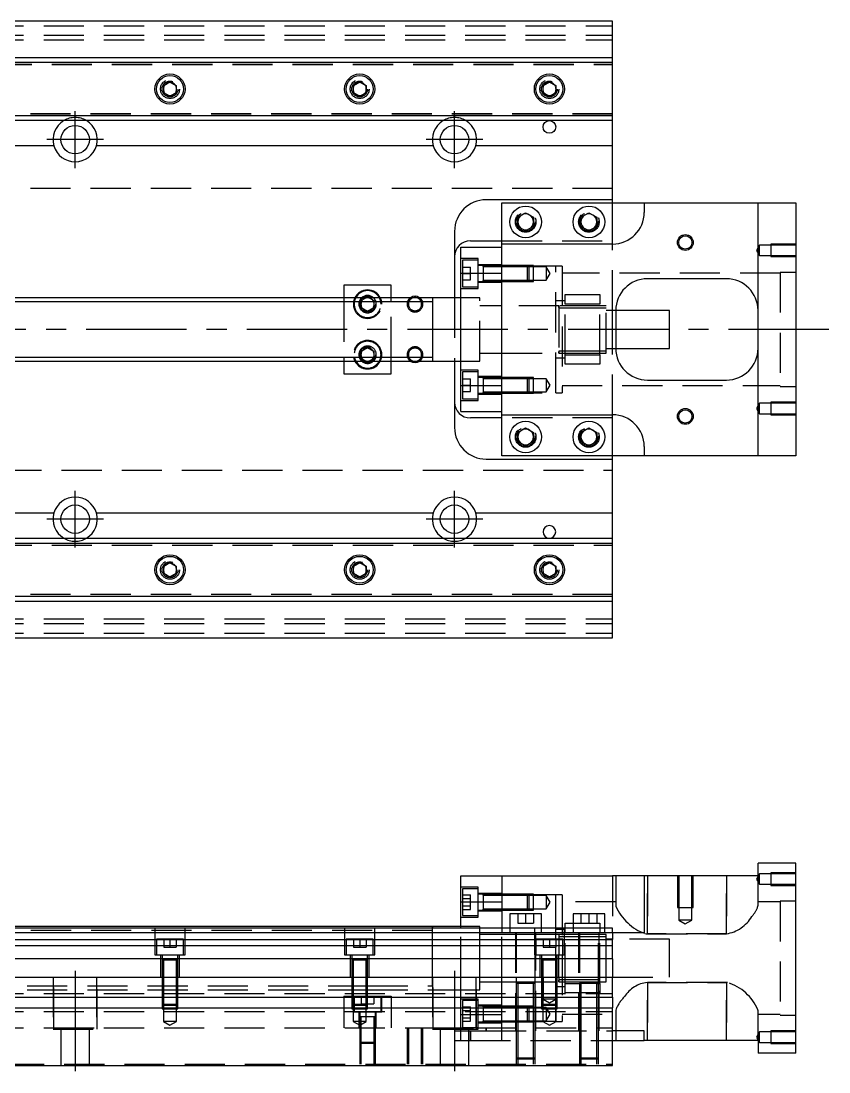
# Model space of a CAD drawing. Extents: x -20 to 801, y -275 to 102.
# Drawn here: x 392.9 to 648.4, y -234.8 to 97.5 of the extents above; entities that cross this region are included whole.
import ezdxf

# ---------------------------------------------------------------- set-up
doc = ezdxf.new("R2010")
doc.units = 0
doc.linetypes.add('CENTER', pattern=[50.8, 31.75, -6.35, 6.35, -6.35])
doc.linetypes.add('DASHED', pattern=[19.05, 12.7, -6.35])
doc.layers.get('0').update_dxf_attribs({"linetype": 'CONTINUOUS'})
doc.layers.add('CENTER', color=1, linetype='CENTER')

msp = doc.modelspace()

# ---------------------------------------------------------------- linework, layer by layer
at = {"color": 7, "linetype": 'CONTINUOUS'}
for p, q in [((580, 97.5), (365, 97.5)), ((580, 86), (580, 97.5)), ((365, 86), (580, 86)), ((365, 84.460392), (580, 84.460392)), ((580, 84.460392), (580, 86)), ((580, 67.539608), (580, 84.460392)), ((438, 77.1547), (440, 78.309402)), ((438, 74.8453), (438, 77.1547)), ((440, 78.309402), (442, 77.1547)), ((442, 77.1547), (442, 74.8453)), ((498, 77.1547), (500, 78.309402)), ((498, 74.8453), (498, 77.1547)), ((500, 78.309402), (502, 77.1547)), ((502, 77.1547), (502, 74.8453)), ((558, 77.1547), (560, 78.309402)), ((558, 74.8453), (558, 77.1547)), ((560, 78.309402), (562, 77.1547)), ((562, 77.1547), (562, 74.8453)), ((440, 73.690598), (438, 74.8453)), ((442, 74.8453), (440, 73.690598)), ((500, 73.690598), (498, 74.8453)), ((502, 74.8453), (500, 73.690598)), ((560, 73.690598), (558, 74.8453)), ((562, 74.8453), (560, 73.690598)), ((580, 67.539608), (365, 67.539608)), ((580, 66), (580, 67.539608)), ((580, 66), (365, 66)), ((580, 58), (580, 66)), ((403.291796, 58), (365, 58)), ((523.291796, 58), (416.708204, 58)), ((580, 58), (536.708204, 58)), ((580, 41), (580, 58)), ((580, 41), (540, 41)), ((545, 27), (545, 40)), ((545, 40), (590, 40)), ((580, 40), (580, 41)), ((590, 40), (590, 37)), ((590, 40), (626, 40)), ((626, -40), (626, 40)), ((626, 40), (638, 40)), ((638, 40), (638, -40)), ((550, 35.443376), (552.5, 36.886752)), ((552.5, 36.886752), (555, 35.443376)), ((570, 35.443376), (572.5, 36.886752)), ((572.5, 36.886752), (575, 35.443376)), ((550, 32.556624), (550, 35.443376)), ((555, 35.443376), (555, 32.556624)), ((570, 32.556624), (570, 35.443376)), ((575, 35.443376), (575, 32.556624)), ((530, 31), (530, 10)), ((552.5, 31.113248), (550, 32.556624)), ((555, 32.556624), (552.5, 31.113248)), ((572.5, 31.113248), (570, 32.556624)), ((575, 32.556624), (572.5, 31.113248)), ((535, 28), (545, 28)), ((580, 27), (545, 27)), ((545, 17.78342), (545, 27)), ((532, 26), (545, 26)), ((532, 17.78342), (532, 26)), ((532, 17.78342), (545, 17.78342)), ((532, -17.78342), (532, 17.78342)), ((545, -17.78342), (545, 17.78342)), ((545, -17.78342), (545, 17.78342)), ((510, 14), (495, 14)), ((495, 14), (495, 10)), ((510, 10), (510, 14)), ((616, 16), (591, 16)), ((523, 10), (365, 10)), ((501.964102, 10), (502.5, 10.309402)), ((502.5, 10.309402), (503.035898, 10)), ((523, 10), (522.995, 10)), ((523, 10.000006), (523, -10.000006)), ((532, 10), (523, 10)), ((523.005, 10), (523, 10)), ((581, 6), (581, -6)), ((598, 6), (581, 6)), ((598, -6), (598, 6)), ((581, -6), (598, -6)), ((365, -10), (523, -10)), ((495, -10), (495, -14)), ((502.5, -10.309402), (501.964102, -10)), ((503.035898, -10), (502.5, -10.309402)), ((510, -14), (510, -10)), ((522.995, -10), (523, -10)), ((523, -10), (532, -10)), ((523, -10), (523.005, -10)), ((530, -10), (530, -31)), ((495, -14), (510, -14)), ((591, -16), (616, -16)), ((532, -17.78342), (545, -17.78342)), ((532, -26), (532, -17.78342)), ((545, -27), (545, -17.78342)), ((532, -26), (545, -26)), ((545, -28), (535, -28)), ((545, -27), (580, -27)), ((545, -40), (545, -27)), ((550, -32.556624), (552.5, -31.113248)), ((550, -35.443376), (550, -32.556624)), ((552.5, -31.113248), (555, -32.556624)), ((555, -32.556624), (555, -35.443376)), ((570, -32.556624), (572.5, -31.113248)), ((570, -35.443376), (570, -32.556624)), ((572.5, -31.113248), (575, -32.556624)), ((575, -32.556624), (575, -35.443376)), ((552.5, -36.886752), (550, -35.443376)), ((555, -35.443376), (552.5, -36.886752)), ((572.5, -36.886752), (570, -35.443376)), ((575, -35.443376), (572.5, -36.886752)), ((590, -37), (590, -40)), ((540, -41), (580, -41)), ((590, -40), (545, -40)), ((580, -41), (580, -40)), ((580, -58), (580, -41)), ((626, -40), (590, -40)), ((638, -40), (626, -40)), ((365, -58), (403.291796, -58)), ((416.708204, -58), (523.291796, -58)), ((536.708204, -58), (580, -58)), ((580, -66), (580, -58)), ((365, -66), (580, -66)), ((580, -67.539608), (580, -66)), ((365, -67.539608), (580, -67.539608)), ((580, -84.460392), (580, -67.539608)), ((438, -74.8453), (440, -73.690598)), ((438, -77.1547), (438, -74.8453)), ((440, -73.690598), (442, -74.8453)), ((442, -74.8453), (442, -77.1547)), ((498, -74.8453), (500, -73.690598)), ((498, -77.1547), (498, -74.8453)), ((500, -73.690598), (502, -74.8453)), ((502, -74.8453), (502, -77.1547)), ((558, -74.8453), (560, -73.690598)), ((558, -77.1547), (558, -74.8453)), ((560, -73.690598), (562, -74.8453)), ((562, -74.8453), (562, -77.1547)), ((440, -78.309402), (438, -77.1547)), ((442, -77.1547), (440, -78.309402)), ((500, -78.309402), (498, -77.1547)), ((502, -77.1547), (500, -78.309402)), ((560, -78.309402), (558, -77.1547)), ((562, -77.1547), (560, -78.309402)), ((580, -84.460392), (365, -84.460392)), ((580, -86), (365, -86)), ((580, -86), (580, -84.460392)), ((580, -97.5), (580, -86)), ((365, -97.5), (580, -97.5)), ((626, -172.77), (626, -168.77)), ((638, -168.77), (626, -168.77)), ((638, -228.77), (638, -168.77)), ((532, -172.77), (545, -172.77)), ((532, -180.98658), (532, -172.77)), ((545, -172.77), (545, -189.27)), ((545, -172.77), (580, -172.77)), ((590, -172.77), (580, -172.77)), ((590, -172.77), (590, -190.77)), ((626, -172.77), (590, -172.77)), ((539.1, -178.592326), (539.1, -178.99233)), ((532, -180.98658), (545, -180.98658)), ((532, -189.27), (532, -180.98658)), ((539.1, -180.950286), (539.1, -181.234376)), ((557.5, -184.77), (547.5, -184.77)), ((547.5, -184.77), (547.5, -189.27)), ((557.5, -189.27), (557.5, -184.77)), ((577.5, -184.77), (567.5, -184.77)), ((567.5, -184.77), (567.5, -189.27)), ((577.5, -189.27), (577.5, -184.77)), ((523, -188.77), (364.5, -188.77)), ((580, -189.27), (364.5, -189.27)), ((523, -188.77), (522.995, -188.77)), ((523, -188.769994), (523, -189.27)), ((523, -188.770502), (523, -188.77)), ((532, -188.77), (523, -188.77)), ((523.005, -188.77), (523, -188.77)), ((523, -189.267168), (523, -188.770502)), ((580, -190.809608), (580, -189.27)), ((580, -190.809608), (364.5, -190.809608)), ((563, -191.269994), (563, -192.02)), ((590, -190.77), (580, -190.77)), ((580, -190.809608), (580, -192.930392)), ((364.5, -192.930392), (580, -192.930392)), ((580, -194.840532), (364.5, -194.840532)), ((580, -194.840532), (580, -192.930392)), ((580, -198.951934), (580, -194.840532)), ((580, -198.951934), (364.5, -198.951934)), ((580, -198.951934), (580, -204.77)), ((0, -204.77), (580, -204.77)), ((580, -211.07), (580, -204.77)), ((0, -211.07), (580, -211.07)), ((580, -211.07), (580, -214.47)), ((0, -214.47), (580, -214.47)), ((539.1, -213.947664), (539.1, -213.948522)), ((539.1, -213.948522), (539.1, -214.47)), ((550, -214.34767), (549.5, -214.34767)), ((580, -232.77), (580, -214.47)), ((539.1, -216.297638), (539.1, -216.57851)), ((539.1, -218.214666), (539.1, -218.947674)), ((549.5, -218.54767), (550, -218.54767)), ((590, -221.77), (580, -221.77)), ((590, -224.77), (590, -221.77)), ((580, -224.77), (590, -224.77)), ((626, -224.77), (590, -224.77)), ((626, -224.77), (626, -228.77)), ((638, -228.77), (626, -228.77)), ((0, -232.77), (580, -232.77))]:
    msp.add_line(p, q, dxfattribs=at)
at = {"color": 3, "linetype": 'DASHED'}
for p, q in [((0, 96), (580, 96)), ((0, 93), (580, 93)), ((0, 91.5), (580, 91.5)), ((364.5, 84.403994), (580, 84.403994)), ((364.5, 83.8), (580, 83.8)), ((437.5, 76), (437.534018, 76.411016)), ((497.5, 76), (497.534018, 76.411016)), ((557.5, 76), (557.534018, 76.411016)), ((580, 68.2), (364.5, 68.2)), ((580, 67.596006), (364.5, 67.596006)), ((580, 44.5), (5.640312, 44.5)), ((580, 28), (580, 40)), ((549.5, 34), (549.520026, 34.346056)), ((575.477798, 34.364306), (575.5, 34)), ((545, 28), (580, 28)), ((580, 27), (580, 28)), ((580, 6), (580, 27)), ((626.5, 26.65), (625.547372, 25)), ((626.5, 23.35), (626.5, 26.65)), ((630, 26.65), (626.5, 26.65)), ((630, 26.999994), (630, 23.000006)), ((638, 26.999994), (630, 26.999994)), ((638, 26.65), (630, 26.65)), ((545, 17.78342), (545, 26)), ((625.547372, 25), (626.5, 23.35)), ((626.5, 23.35), (630, 23.35)), ((630, 23.35), (638, 23.35)), ((537.5, 22.42767), (532, 22.42767)), ((532.5, 21.92767), (532.5, 13.42767)), ((537.5, 21.92767), (532.5, 21.92767)), ((537.5, 12.92767), (537.5, 22.42767)), ((545, 20.42767), (537.5, 20.42767)), ((539.1, 20.17767), (537.5, 20.17767)), ((539.1, 20.17767), (539.095, 20.17767)), ((539.1, 20.17767), (539.1, 19.92022)), ((539.1, 19.920202), (539.1, 20.17767)), ((539.105, 20.17767), (539.1, 20.17767)), ((544.99998, 20.17767), (539.1, 20.17767)), ((553.1, 20.17767), (545, 20.17767)), ((553.1, 20.177664), (545, 20.177664)), ((562, 20), (545, 20)), ((553.1, 15.17767), (553.1, 20.17767)), ((553.5, 19.77767), (553.1, 20.17767)), ((555, 20.177664), (553.10002, 20.177664)), ((555, 15.177674), (555, 20.177664)), ((562, -20), (562, 20)), ((564, 20), (562, 20)), ((564, 20), (564, -20)), ((630, 23.000006), (638, 23.000006)), ((532.5, 19.67767), (535, 19.67767)), ((532.5, 17.67767), (535, 17.67767)), ((535, 17.67767), (535, 19.67767)), ((535, 15.67767), (535, 17.67767)), ((539.1, 19.92022), (539.1, 15.435068)), ((544.99998, 19.77767), (539.1, 19.77767)), ((553.5, 19.77767), (545, 19.77767)), ((553.5, 19.77767), (553.5, 15.57767)), ((555, 19.77767), (553.50002, 19.77767)), ((559, 19.77767), (555, 19.77767)), ((559, 19.77767), (559, 15.57767)), ((560.212436, 17.67767), (559, 19.77767)), ((559, 15.57767), (560.212436, 17.67767)), ((633, 17.75), (564, 17.75)), ((633, 18), (633, -18)), ((638, 18), (633, 18)), ((532.5, 15.67767), (535, 15.67767)), ((532.5, 13.42767), (537.5, 13.42767)), ((537.5, 15.17767), (539.1, 15.17767)), ((537.5, 14.92767), (545, 14.92767)), ((539.095, 15.17767), (539.1, 15.17767)), ((539.1, 15.57767), (544.99998, 15.57767)), ((539.1, 15.17767), (539.1, 15.435118)), ((539.1, 15.435068), (539.1, 15.17767)), ((539.1, 15.17767), (539.105, 15.17767)), ((539.1, 15.17767), (544.99998, 15.17767)), ((545, 15.57767), (553.5, 15.57767)), ((545, 15.177674), (553.1, 15.177674)), ((545, 15.17767), (553.1, 15.17767)), ((553.1, 15.17767), (553.5, 15.57767)), ((553.10002, 15.177674), (555, 15.177674)), ((553.50002, 15.57767), (555, 15.57767)), ((555, 15.57767), (559, 15.57767)), ((495, 10), (495, 8.75)), ((500.5, 9.1547), (501.964102, 10)), ((503.035898, 10), (504.5, 9.1547)), ((510, 8.75), (510, 10)), ((530, 10), (530, -10)), ((532, 12.92767), (537.5, 12.92767)), ((538, 10), (532, 10)), ((538, -10), (538, 10)), ((565, 11), (576, 11)), ((565, 8), (565, 11)), ((576, 11), (576, 8)), ((495, 8.75), (495, -8.75)), ((500, 8), (500.018502, 8.303588)), ((500.5, 8.75), (500.5, 9.1547)), ((500.5, 6.8453), (500.5, 8.75)), ((502.5, 5.690598), (500.5, 6.8453)), ((504.5, 6.8453), (502.5, 5.690598)), ((504.5, 9.1547), (504.5, 8.75)), ((504.5, 8.75), (504.5, 6.8453)), ((510, -8.75), (510, 8.75)), ((545, 7.5), (538, 7.5)), ((563.005, 7.5), (545, 7.5)), ((565, 9), (562, 9)), ((576, 7.5), (562.995, 7.5)), ((563, 6.950984), (563, 7.5)), ((563, 7.5), (563, 6.951128)), ((563, 6.951128), (563, -6.950984)), ((576, 6.75), (563, 6.75)), ((576, 8), (565, 8)), ((565, -8), (565, 8)), ((576, -8), (576, 8)), ((578, 7.5), (576, 7.5)), ((578, 6.75), (576, 6.75)), ((578, -7.5), (578, 7.5)), ((581, 6), (578, 6)), ((580, -6), (580, 6)), ((500.5, -6.8453), (502.5, -5.690598)), ((502.5, -5.690598), (504.5, -6.8453)), ((578, -6), (581, -6)), ((580, -27), (580, -6)), ((495, -8.75), (495, -10)), ((500, -8), (500.018502, -7.696412)), ((500.5, -8.75), (500.5, -6.8453)), ((500.5, -9.1547), (500.5, -8.75)), ((501.964102, -10), (500.5, -9.1547)), ((504.5, -9.1547), (503.035898, -10)), ((504.5, -6.8453), (504.5, -8.75)), ((504.5, -8.75), (504.5, -9.1547)), ((510, -10), (510, -8.75)), ((538, -7.5), (545, -7.5)), ((545, -7.5), (563.005, -7.5)), ((562, -9), (565, -9)), ((562.995, -7.5), (576, -7.5)), ((563, -6.75), (576, -6.75)), ((563, -7.499332), (563, -6.950962)), ((563, -6.950984), (563, -7.5)), ((563, -7.5), (563, -7.499332)), ((565, -8), (576, -8)), ((565, -11), (565, -8)), ((576, -6.75), (578, -6.75)), ((576, -7.5), (578, -7.5)), ((576, -8), (576, -11)), ((532, -10), (538, -10)), ((537.5, -12.92767), (532, -12.92767)), ((537.5, -22.42767), (537.5, -12.92767)), ((576, -11), (565, -11)), ((532.5, -13.42767), (532.5, -21.92767)), ((537.5, -13.42767), (532.5, -13.42767)), ((532.5, -15.67767), (535, -15.67767)), ((535, -17.67767), (535, -15.67767)), ((545, -14.92767), (537.5, -14.92767)), ((539.1, -15.17767), (537.5, -15.17767)), ((539.1, -15.17767), (539.095, -15.17767)), ((539.1, -15.17767), (539.1, -15.435118)), ((539.1, -15.435136), (539.1, -15.17767)), ((544.99998, -15.17767), (539.1, -15.17767)), ((539.105, -15.17767), (539.1, -15.17767)), ((539.1, -15.435118), (539.1, -19.920272)), ((544.99998, -15.57767), (539.1, -15.57767)), ((553.1, -15.17767), (545, -15.17767)), ((553.1, -15.177674), (545, -15.177674)), ((553.5, -15.57767), (545, -15.57767)), ((553.1, -20.17767), (553.1, -15.17767)), ((553.5, -15.57767), (553.1, -15.17767)), ((555, -15.177674), (553.10002, -15.177674)), ((553.5, -15.57767), (553.5, -19.77767)), ((555, -15.57767), (553.50002, -15.57767)), ((555, -20.177664), (555, -15.177674)), ((559, -15.57767), (555, -15.57767)), ((559, -15.57767), (559, -19.77767)), ((560.212436, -17.67767), (559, -15.57767)), ((532.5, -17.67767), (535, -17.67767)), ((532.5, -19.67767), (535, -19.67767)), ((535, -19.67767), (535, -17.67767)), ((539.1, -19.77767), (544.99998, -19.77767)), ((539.1, -20.17767), (539.1, -19.92022)), ((539.1, -19.920272), (539.1, -20.17767)), ((545, -26), (545, -17.78342)), ((545, -19.77767), (553.5, -19.77767)), ((553.1, -20.17767), (553.5, -19.77767)), ((553.50002, -19.77767), (555, -19.77767)), ((555, -19.77767), (559, -19.77767)), ((559, -19.77767), (560.212436, -17.67767)), ((564, -17.75), (633, -17.75)), ((633, -18), (638, -18)), ((532, -22.42767), (537.5, -22.42767)), ((532.5, -21.92767), (537.5, -21.92767)), ((537.5, -20.17767), (539.1, -20.17767)), ((537.5, -20.42767), (545, -20.42767)), ((539.095, -20.17767), (539.1, -20.17767)), ((539.1, -20.17767), (544.99998, -20.17767)), ((539.1, -20.17767), (539.105, -20.17767)), ((545, -20), (562, -20)), ((545, -20.177664), (553.1, -20.177664)), ((545, -20.17767), (553.1, -20.17767)), ((553.10002, -20.177664), (555, -20.177664)), ((562, -20), (564, -20)), ((630, -23.000006), (630, -26.999994)), ((638, -23.000006), (630, -23.000006)), ((626.5, -23.35), (625.547372, -25)), ((625.547372, -25), (626.5, -26.65)), ((626.5, -26.65), (626.5, -23.35)), ((630, -23.35), (626.5, -23.35)), ((638, -23.35), (630, -23.35)), ((580, -28), (545, -28)), ((580, -28), (580, -27)), ((580, -40), (580, -28)), ((626.5, -26.65), (630, -26.65)), ((630, -26.65), (638, -26.65)), ((630, -26.999994), (638, -26.999994)), ((555.477798, -33.635694), (555.5, -34)), ((575.477798, -33.635694), (575.5, -34)), ((5.640312, -44.5), (580, -44.5)), ((364.5, -67.596006), (580, -67.596006)), ((364.5, -68.2), (580, -68.2)), ((437.5, -76), (437.534018, -75.588984)), ((497.5, -76), (497.534018, -75.588984)), ((557.5, -76), (557.534018, -75.588984)), ((580, -83.8), (364.5, -83.8)), ((580, -84.403994), (364.5, -84.403994)), ((0, -91.5), (580, -91.5)), ((0, -93), (580, -93)), ((0, -96), (580, -96)), ((580, -172.77), (580, -189.27)), ((581, -172.77), (581, -182.064836)), ((591, -191.084786), (591, -172.77)), ((591, -172.77), (591, -191.084786)), ((600.500006, -172.77), (600.500006, -182.77)), ((600.9, -172.77), (600.9, -182.77)), ((605.1, -182.77), (605.1, -172.77)), ((605.499994, -182.77), (605.499994, -172.77)), ((616, -172.77), (616, -191.084786)), ((616, -191.084786), (616, -172.77)), ((626.5, -172.12), (625.547372, -173.77)), ((626, -182.064836), (626, -172.77)), ((626.5, -175.42), (626.5, -172.12)), ((630, -172.12), (626.5, -172.12)), ((630, -171.770006), (630, -175.769994)), ((638, -171.770006), (630, -171.770006)), ((638, -172.12), (630, -172.12)), ((625.547372, -173.77), (626.5, -175.42)), ((626.5, -175.42), (630, -175.42)), ((630, -175.42), (638, -175.42)), ((630, -175.769994), (638, -175.769994)), ((537.5, -176.34233), (532, -176.34233)), ((532.5, -176.84233), (532.5, -181.09233)), ((537.5, -176.84233), (532.5, -176.84233)), ((532.5, -178.78293), (535, -178.78293)), ((535, -179.93763), (535, -178.78293)), ((537.5, -181.09233), (537.5, -176.34233)), ((545, -178.34233), (537.5, -178.34233)), ((539.105, -178.59233), (537.5, -178.59233)), ((544.99998, -178.59233), (539.095, -178.59233)), ((539.1, -178.59233), (539.1, -178.84978)), ((539.1, -178.849798), (539.1, -178.59233)), ((539.1, -178.84978), (539.1, -181.09233)), ((544.99998, -178.99233), (539.1, -178.99233)), ((553.1, -178.59233), (545, -178.59233)), ((553.100006, -178.592336), (545, -178.592336)), ((553.27767, -178.77), (545, -178.77)), ((553.5, -178.99233), (545, -178.99233)), ((553.1, -181.09233), (553.1, -178.59233)), ((553.5, -178.99233), (553.1, -178.59233)), ((555, -178.592336), (553.10002, -178.592336)), ((562, -178.77), (553.27767, -178.77)), ((553.5, -178.99233), (553.5, -181.09233)), ((555, -178.99233), (553.50002, -178.99233)), ((555, -183.592326), (555, -178.592336)), ((559, -178.99233), (555, -178.99233)), ((559, -178.99233), (559, -181.09233)), ((560.212436, -181.09233), (559, -178.99233)), ((562, -189.27), (562, -178.77)), ((564, -178.77), (562, -178.77)), ((564, -178.77), (564, -218.77)), ((532.5, -179.93763), (535, -179.93763)), ((532.5, -181.09233), (532.5, -185.34233)), ((532.5, -182.247032), (535, -182.247032)), ((535, -182.247032), (535, -179.93763)), ((535, -183.401732), (535, -182.247032)), ((537.5, -185.84233), (537.5, -181.09233)), ((539.1, -181.09233), (539.1, -183.334932)), ((553.1, -183.59233), (553.1, -181.09233)), ((553.5, -181.09233), (553.5, -183.19233)), ((559, -181.09233), (559, -183.19233)), ((559, -183.19233), (560.212436, -181.09233)), ((581, -181.02), (564, -181.02)), ((581, -182.064836), (581.035982, -182.393974)), ((625.88061, -182.701352), (625.97186, -182.353354)), ((625.97186, -182.353354), (626, -182.064836)), ((633, -181.02), (626, -181.02)), ((633, -180.77), (633, -216.77)), ((638, -180.77), (633, -180.77)), ((532, -185.84233), (537.5, -185.84233)), ((532.5, -183.401732), (535, -183.401732)), ((532.5, -185.34233), (537.5, -185.34233)), ((537.5, -183.59233), (539.105, -183.59233)), ((537.5, -183.84233), (545, -183.84233)), ((539.095, -183.59233), (544.99998, -183.59233)), ((539.1, -183.19233), (544.99998, -183.19233)), ((539.1, -183.59233), (539.1, -183.334882)), ((539.1, -183.59233), (539.1, -183.334882)), ((539.1, -183.334932), (539.1, -183.59233)), ((539.1, -183.334932), (539.1, -183.59233)), ((545, -183.19233), (553.5, -183.19233)), ((545, -183.592326), (553.100006, -183.592326)), ((545, -183.59233), (553.1, -183.59233)), ((550, -184.77), (550, -187.77)), ((552.5, -184.77), (552.5, -187.77)), ((553.1, -183.59233), (553.5, -183.19233)), ((553.10002, -183.592326), (555, -183.592326)), ((553.50002, -183.19233), (555, -183.19233)), ((555, -183.19233), (559, -183.19233)), ((555, -184.77), (555, -187.77)), ((570, -184.77), (570, -187.77)), ((572.5, -184.77), (572.5, -187.77)), ((575, -184.77), (575, -187.77)), ((600.500006, -182.77), (605.499994, -182.77)), ((600.9, -182.77), (600.9, -186.77)), ((605.1, -186.77), (605.1, -182.77)), ((435.25, -189.27), (435.25, -197.77)), ((444.75, -197.77), (444.75, -189.27)), ((495.25, -189.27), (495.25, -197.77)), ((504.75, -197.77), (504.75, -189.27)), ((523, -198.970066), (523, -189.267168)), ((538, -188.77), (532, -188.77)), ((532, -204.77), (532, -189.27)), ((538, -198.77), (538, -188.77)), ((538, -198.77), (538, -188.77)), ((545, -189.27), (545, -190.77)), ((547.5, -189.27), (547.5, -190.77)), ((550, -187.77), (552.5, -187.77)), ((552.5, -187.77), (555, -187.77)), ((555.25, -189.27), (555.25, -197.77)), ((557.5, -190.77), (557.5, -189.27)), ((562, -190.77), (562, -189.27)), ((564.75, -197.77), (564.75, -189.27)), ((565, -187.77), (567.5, -187.77)), ((565, -189.27), (565, -187.77)), ((565, -190.77), (565, -189.27)), ((567.5, -187.77), (570, -187.77)), ((567.5, -189.27), (567.5, -190.77)), ((570, -187.77), (572.5, -187.77)), ((572.5, -187.77), (575, -187.77)), ((575, -187.77), (576, -187.77)), ((576, -187.77), (576, -189.27)), ((576, -189.27), (576, -190.77)), ((577.5, -190.77), (577.5, -189.27)), ((605.1, -186.77), (600.9, -186.77)), ((600.9, -186.77), (603, -187.982436)), ((603, -187.982436), (605.1, -186.77)), ((523, -190.02), (364.5, -190.02)), ((545, -191.27), (538, -191.27)), ((545, -204.77), (545, -190.77)), ((580, -190.77), (545, -190.77)), ((549.5, -191.27), (545, -191.27)), ((549.25, -190.77), (549.25, -221.77)), ((549.5, -190.77), (549.5, -204.77)), ((555.5, -191.27), (549.5, -191.27)), ((555.5, -206.775), (555.5, -190.77)), ((562, -191.27), (555.5, -191.27)), ((555.75, -192.77), (555.75, -190.77)), ((565, -189.77), (562, -189.77)), ((562, -192.77), (562, -190.77)), ((563, -191.27), (562, -191.27)), ((563, -191.27), (562.995, -191.27)), ((563, -191.27), (563, -191.819038)), ((563.005, -191.27), (563, -191.27)), ((565, -191.27), (563, -191.27)), ((563, -191.819038), (563, -192.76884)), ((565, -192.02), (563, -192.02)), ((565, -206.77), (565, -190.77)), ((569.5, -191.27), (565, -191.27)), ((569.5, -192.02), (565, -192.02)), ((569.25, -190.77), (569.25, -221.77)), ((569.5, -190.77), (569.5, -206.775)), ((575.5, -191.27), (569.5, -191.27)), ((575.5, -192.02), (569.5, -192.02)), ((575.5, -206.775), (575.5, -190.77)), ((576, -191.27), (575.5, -191.27)), ((576, -192.02), (575.5, -192.02)), ((575.75, -221.77), (575.75, -190.77)), ((576, -206.77), (576, -190.77)), ((578, -191.27), (576, -191.27)), ((578, -192.02), (576, -192.02)), ((578, -198.77), (578, -191.27)), ((590.23753, -191.02447), (590.615848, -191.06942)), ((590.615848, -191.06942), (591, -191.084786)), ((616, -191.084786), (591, -191.084786)), ((591, -191.084786), (616, -191.084786)), ((444.25, -192.77), (435.75, -192.77)), ((435.75, -192.77), (435.75, -197.77)), ((438, -192.77), (438, -195.27)), ((438, -195.27), (440, -195.27)), ((440, -192.77), (440, -195.27)), ((440, -195.27), (442, -195.27)), ((442, -192.77), (442, -195.27)), ((444.25, -197.77), (444.25, -192.77)), ((504.25, -192.77), (495.75, -192.77)), ((495.75, -192.77), (495.75, -197.77)), ((498, -192.77), (498, -195.27)), ((498, -195.27), (500, -195.27)), ((500, -192.77), (500, -195.27)), ((500, -195.27), (502, -195.27)), ((502, -192.77), (502, -195.27)), ((504.25, -197.77), (504.25, -192.77)), ((564.25, -192.77), (555.75, -192.77)), ((555.75, -192.77), (555.75, -197.77)), ((558, -192.77), (558, -195.27)), ((558, -195.27), (560, -195.27)), ((560, -192.77), (560, -195.27)), ((560, -195.27), (562, -195.27)), ((562, -192.77), (562, -195.27)), ((562, -198.77), (562, -195.27)), ((563, -192.76884), (563, -197.669728)), ((564.25, -197.77), (564.25, -192.77)), ((580, -192.77), (578, -192.77)), ((598, -192.77), (580, -192.77)), ((598, -198.77), (598, -192.77)), ((435.25, -197.77), (444.75, -197.77)), ((437, -197.77), (437, -204.77)), ((437.5, -197.77), (437.5, -199.37)), ((442.5, -199.37), (442.5, -197.77)), ((443, -204.77), (443, -197.77)), ((495.25, -197.77), (504.75, -197.77)), ((497, -197.77), (497, -204.77)), ((497.5, -197.77), (497.5, -199.37)), ((502.5, -199.37), (502.5, -197.77)), ((503, -204.77), (503, -197.77)), ((523, -207.52), (523, -198.970066)), ((538, -208.77), (538, -198.77)), ((538, -208.77), (538, -198.77)), ((555.25, -197.77), (564.75, -197.77)), ((555.75, -221.77), (555.75, -197.77)), ((557, -197.77), (557, -204.77)), ((557.5, -197.77), (557.5, -199.37)), ((562, -204.77), (562, -198.77)), ((562.5, -199.37), (562.5, -197.77)), ((563, -204.77), (563, -197.77)), ((578, -206.27), (578, -198.77)), ((598, -204.77), (598, -198.77)), ((437.5, -199.365), (437.5, -199.37)), ((437.5, -199.37), (437.757448, -199.37)), ((437.757468, -199.37), (437.5, -199.37)), ((437.5, -199.37), (437.5, -199.375)), ((437.5, -199.37), (437.5, -204.76998)), ((442.242552, -199.37), (437.757468, -199.37)), ((437.9, -199.37), (437.9, -204.76998)), ((442.1, -204.76998), (442.1, -199.37)), ((442.5, -199.37), (442.242552, -199.37)), ((442.242602, -199.37), (442.5, -199.37)), ((442.5, -199.37), (442.5, -199.365)), ((442.5, -199.375), (442.5, -199.37)), ((442.5, -204.76998), (442.5, -199.37)), ((497.5, -199.365), (497.5, -199.37)), ((497.757468, -199.37), (497.5, -199.37)), ((497.5, -199.37), (497.5, -204.76998)), ((497.5, -199.37), (497.5, -199.375)), ((502.242552, -199.37), (497.757468, -199.37)), ((497.9, -199.37), (497.9, -204.76998)), ((502.1, -204.76998), (502.1, -199.37)), ((502.5, -199.37), (502.242552, -199.37)), ((502.5, -199.37), (502.5, -199.365)), ((502.5, -204.76998), (502.5, -199.37)), ((502.5, -199.375), (502.5, -199.37)), ((557.5, -199.365), (557.5, -199.37)), ((557.5, -199.37), (557.757448, -199.37)), ((557.757468, -199.37), (557.5, -199.37)), ((557.5, -199.37), (557.5, -199.375)), ((557.5, -199.37), (557.5, -204.76998)), ((562.242552, -199.37), (557.757468, -199.37)), ((557.9, -199.37), (557.9, -204.76998)), ((562.1, -204.76998), (562.1, -199.37)), ((562.5, -199.37), (562.242552, -199.37)), ((562.242602, -199.37), (562.5, -199.37)), ((562.5, -199.37), (562.5, -199.365)), ((562.5, -199.375), (562.5, -199.37)), ((562.5, -204.76998), (562.5, -199.37)), ((403, -204.77), (403, -221.27)), ((403.291796, -220.77), (403.291796, -204.77)), ((416.708204, -204.77), (416.708204, -220.77)), ((417, -221.27), (417, -204.77)), ((437.5, -204.77), (437.5, -211.07)), ((437.500006, -204.77), (437.500006, -211.07)), ((437.9, -204.77), (437.9, -211.07)), ((442.1, -211.07), (442.1, -204.77)), ((442.499994, -211.07), (442.499994, -204.77)), ((442.5, -211.07), (442.5, -204.77)), ((497.5, -204.77), (497.5, -211.07)), ((497.500006, -204.77), (497.500006, -211.07)), ((497.9, -204.77), (497.9, -211.07)), ((502.1, -211.07), (502.1, -204.77)), ((502.499994, -211.07), (502.499994, -204.77)), ((502.5, -211.07), (502.5, -204.77)), ((523, -204.77), (523, -221.27)), ((523.291796, -220.77), (523.291796, -204.77)), ((532, -211.07), (532, -204.77)), ((536.708204, -204.77), (536.708204, -220.77)), ((537, -221.27), (537, -204.77)), ((545, -211.07), (545, -204.77)), ((549.5, -204.77), (549.5, -206.77)), ((557.5, -204.77), (557.5, -211.07)), ((557.500006, -204.77), (557.500006, -211.07)), ((557.9, -204.77), (557.9, -211.07)), ((558, -204.77), (558, -211.77)), ((562, -211.77), (562, -204.77)), ((562.1, -211.07), (562.1, -204.77)), ((562.499994, -211.07), (562.499994, -204.77)), ((562.5, -211.07), (562.5, -204.77)), ((563, -204.871716), (563, -205.721128)), ((563, -205.52), (578, -205.52)), ((563, -206.27), (563, -205.720962)), ((563, -205.721128), (563, -206.27)), ((580, -204.77), (598, -204.77)), ((356.708204, -207.52), (497.5, -207.52)), ((356.708204, -208.77), (497.5, -208.77)), ((437.5, -207.52), (437.9, -207.52)), ((437.5, -208.77), (437.9, -208.77)), ((437.9, -207.52), (442.1, -207.52)), ((437.9, -208.77), (442.1, -208.77)), ((442.1, -207.52), (442.5, -207.52)), ((442.1, -208.77), (442.5, -208.77)), ((497.5, -207.52), (497.9, -207.52)), ((497.5, -208.77), (497.9, -208.77)), ((497.9, -207.52), (502.1, -207.52)), ((497.9, -208.77), (502.1, -208.77)), ((502.1, -207.52), (502.5, -207.52)), ((502.1, -208.77), (502.5, -208.77)), ((502.5, -207.52), (523, -207.52)), ((502.5, -208.77), (523.005, -208.77)), ((522.995, -208.77), (523.291796, -208.77)), ((523.291796, -208.77), (532, -208.77)), ((532, -208.77), (538, -208.77)), ((538, -206.27), (545, -206.27)), ((545, -206.27), (549.5, -206.27)), ((549.5, -206.27), (563.005, -206.27)), ((549.5, -206.765), (549.5, -206.77)), ((549.849602, -206.77), (549.5, -206.77)), ((549.5, -206.77), (549.5, -211.07)), ((549.5, -206.77), (549.5, -206.775)), ((555.15035, -206.77), (549.849602, -206.77)), ((550, -206.77), (550, -211.07)), ((555, -214.47), (555, -206.77)), ((555.5, -206.77), (555.15035, -206.77)), ((555.5, -214.47), (555.5, -206.765)), ((562, -207.77), (565, -207.77)), ((562.995, -206.27), (576, -206.27)), ((563.005, -206.27), (576, -206.27)), ((565, -206.77), (569.39999, -206.77)), ((565, -209.77), (565, -206.77)), ((569.39999, -206.77), (569.499994, -206.77)), ((569.5, -206.765), (569.5, -214.47)), ((569.5, -206.77), (569.84965, -206.77)), ((569.849602, -206.77), (569.5, -206.77)), ((575.15035, -206.77), (569.849602, -206.77)), ((570, -206.77), (570, -214.47)), ((575, -214.47), (575, -206.77)), ((575.150204, -206.77), (575.5, -206.77)), ((575.5, -206.77), (575.15035, -206.77)), ((575.5, -214.47), (575.5, -206.765)), ((575.500006, -206.77), (575.60001, -206.77)), ((575.60001, -206.77), (576, -206.77)), ((576, -206.27), (578, -206.27)), ((576, -206.77), (576, -209.77)), ((591, -206.455214), (616, -206.455214)), ((616, -206.455214), (591, -206.455214)), ((591, -224.77), (591, -206.455214)), ((591, -206.455214), (591, -224.77)), ((616, -206.455214), (616, -224.77)), ((616, -224.77), (616, -206.455214)), ((616.383512, -206.470578), (616, -206.455214)), ((0, -209.92), (580, -209.92)), ((437.5, -211.07), (437.5, -213.37)), ((437.500006, -211.07), (437.500006, -213.370006)), ((437.9, -211.07), (437.9, -213.77)), ((442.1, -213.77), (442.1, -211.07)), ((442.499994, -213.370006), (442.499994, -211.07)), ((442.5, -213.37), (442.5, -211.07)), ((495, -210.77), (497.5, -210.77)), ((495, -210.77), (495, -211.07)), ((495, -211.07), (495, -214.47)), ((497.5, -210.77), (497.9, -210.77)), ((497.5, -211.07), (497.5, -213.37)), ((497.500006, -211.07), (497.500006, -213.370006)), ((497.9, -210.77), (502.1, -210.77)), ((497.9, -211.07), (497.9, -213.77)), ((498, -210.77), (498, -215.77)), ((498.25, -210.77), (498.25, -211.07)), ((498.25, -211.07), (498.25, -213.77)), ((500.5, -210.77), (500.5, -213.27)), ((502.1, -210.77), (502.5, -210.77)), ((502.1, -213.77), (502.1, -211.07)), ((502.499994, -213.370006), (502.499994, -211.07)), ((502.5, -210.77), (510, -210.77)), ((502.5, -213.37), (502.5, -211.07)), ((504.5, -210.77), (504.5, -213.27)), ((506.75, -211.07), (506.75, -210.77)), ((506.75, -214.47), (506.75, -211.07)), ((507, -215.77), (507, -210.77)), ((510, -210.77), (510, -211.07)), ((510, -211.07), (510, -214.47)), ((532, -214.47), (532, -211.07)), ((537.5, -211.69767), (532, -211.69767)), ((532.5, -212.19767), (532.5, -214.47)), ((537.5, -212.19767), (532.5, -212.19767)), ((536.708204, -211.07), (536.708204, -214.47)), ((537.5, -216.44767), (537.5, -211.69767)), ((545, -214.47), (545, -211.07)), ((549.5, -211.07), (549.5, -214.47)), ((550, -211.07), (550, -214.47)), ((557.5, -211.07), (557.5, -213.37)), ((557.500006, -211.07), (557.500006, -213.370006)), ((557.9, -211.07), (557.9, -213.77)), ((562, -211.77), (558, -211.77)), ((558, -211.77), (560, -212.9247)), ((560, -212.9247), (562, -211.77)), ((562, -213.77), (562, -211.77)), ((562.1, -213.77), (562.1, -211.07)), ((562.499994, -213.370006), (562.499994, -211.07)), ((562.5, -213.37), (562.5, -211.07)), ((576, -209.77), (565, -209.77)), ((0, -215.62), (580, -215.62)), ((437.5, -213.37), (442.5, -213.37)), ((437.5, -213.37), (437.9, -213.77)), ((437.500006, -213.37002), (437.500006, -214.47)), ((437.500006, -214.47), (437.500006, -214.77)), ((437.500006, -214.77), (442.499994, -214.77)), ((442.1, -213.77), (437.9, -213.77)), ((437.9, -213.77002), (437.9, -214.77)), ((437.9, -214.77), (437.9, -218.77)), ((442.1, -213.77), (442.5, -213.37)), ((442.1, -214.77), (442.1, -213.77002)), ((442.1, -218.77), (442.1, -214.77)), ((442.499994, -214.47), (442.499994, -213.37002)), ((442.499994, -214.77), (442.499994, -214.47)), ((495, -214.47), (495, -220.77)), ((497.5, -213.37), (502.5, -213.37)), ((497.5, -213.37), (497.9, -213.77)), ((497.500006, -213.37002), (497.500006, -214.47)), ((497.500006, -214.47), (497.500006, -214.77)), ((497.500006, -214.77), (502.499994, -214.77)), ((502.1, -213.77), (497.9, -213.77)), ((497.9, -213.77002), (497.9, -214.77)), ((497.9, -214.77), (497.9, -218.77)), ((498, -215.77), (507, -215.77)), ((498.25, -213.77), (498.25, -214.47)), ((498.25, -214.47), (498.25, -214.77)), ((498.25, -214.77), (498.25, -215.77)), ((499.75, -215.77), (499.75, -220.77)), ((500, -215.77), (500, -217.37)), ((500.5, -213.27), (502.5, -213.27)), ((502.1, -213.77), (502.5, -213.37)), ((502.1, -214.77), (502.1, -213.77002)), ((502.1, -218.77), (502.1, -214.77)), ((502.499994, -214.47), (502.499994, -213.37002)), ((502.499994, -214.77), (502.499994, -214.47)), ((502.5, -213.27), (504.5, -213.27)), ((505, -217.37), (505, -215.77)), ((505.25, -220.77), (505.25, -215.77)), ((506.75, -215.77), (506.75, -214.47)), ((510, -214.47), (510, -220.77)), ((532, -216.55342), (532, -214.47)), ((532.5, -214.138268), (535, -214.138268)), ((532.5, -214.47), (532.5, -216.44767)), ((532.5, -215.292968), (535, -215.292968)), ((535, -215.292968), (535, -214.138268)), ((535, -217.60237), (535, -215.292968)), ((536.708204, -214.47), (536.708204, -220.77)), ((545, -213.69767), (537.5, -213.69767)), ((539.105, -213.94767), (537.5, -213.94767)), ((544.99998, -213.94767), (539.095, -213.94767)), ((539.1, -213.94767), (539.1, -214.205118)), ((539.1, -214.205136), (539.1, -213.94767)), ((539.1, -214.205118), (539.1, -214.469906)), ((544.99998, -214.34767), (539.1, -214.34767)), ((539.1, -214.469906), (539.1, -216.44767)), ((549.5, -213.94767), (545, -213.94767)), ((549.5, -213.947674), (545, -213.947674)), ((549.5, -214.34767), (545, -214.34767)), ((545, -221.77), (545, -214.47)), ((550, -213.94767), (549.5, -213.94767)), ((550, -213.947674), (549.5, -213.947674)), ((549.5, -214.47), (549.5, -221.76998)), ((553.1, -213.94767), (550, -213.94767)), ((553.100006, -213.947674), (550, -213.947674)), ((553.5, -214.34767), (550, -214.34767)), ((550, -214.47), (550, -221.76998)), ((553.1, -214.47), (553.1, -213.94767)), ((553.5, -214.34767), (553.1, -213.94767)), ((553.1, -216.44767), (553.1, -214.47)), ((555, -213.947674), (553.10002, -213.947674)), ((553.5, -214.34767), (553.5, -214.47)), ((553.5, -214.47), (553.5, -216.44767)), ((555, -214.34767), (553.50002, -214.34767)), ((559, -214.34767), (555, -214.34767)), ((555, -221.76998), (555, -214.47)), ((555.5, -221.76998), (555.5, -214.47)), ((557.5, -213.37), (562.5, -213.37)), ((557.5, -213.37), (557.9, -213.77)), ((557.500006, -213.37002), (557.500006, -214.47)), ((557.500006, -214.47), (557.500006, -214.77)), ((557.500006, -214.77), (562.499994, -214.77)), ((562.1, -213.77), (557.9, -213.77)), ((557.9, -213.77002), (557.9, -214.77)), ((557.9, -214.77), (557.9, -218.77)), ((559, -214.34767), (559, -216.44767)), ((560.212436, -216.44767), (559, -214.34767)), ((562, -214.47), (562, -213.77)), ((562, -214.77), (562, -214.47)), ((562, -218.77), (562, -214.77)), ((562.1, -213.77), (562.5, -213.37)), ((562.1, -214.77), (562.1, -213.77002)), ((562.1, -218.77), (562.1, -214.77)), ((562.499994, -214.47), (562.499994, -213.37002)), ((562.499994, -214.77), (562.499994, -214.47)), ((569.5, -214.47), (569.5, -221.76998)), ((570, -214.47), (570, -221.76998)), ((575, -221.76998), (575, -214.47)), ((575.5, -221.76998), (575.5, -214.47)), ((581.02814, -215.186646), (581, -215.475164)), ((581, -215.475164), (581, -224.77)), ((581.119076, -214.839652), (581.02814, -215.186646)), ((626, -215.475164), (625.96376, -215.145044)), ((626, -224.77), (626, -215.475164)), ((442.1, -218.77), (437.9, -218.77)), ((437.9, -218.77), (440, -219.982436)), ((440, -219.982436), (442.1, -218.77)), ((502.1, -218.77), (497.9, -218.77)), ((497.9, -218.77), (500, -219.982436)), ((500, -217.365), (500, -217.37)), ((500, -217.37), (500.257448, -217.37)), ((500.257468, -217.37), (500, -217.37)), ((500, -217.37), (500, -220.76998)), ((500, -217.37), (500, -217.375)), ((500, -219.982436), (502.1, -218.77)), ((504.742552, -217.37), (500.257468, -217.37)), ((500.4, -217.37), (500.4, -220.76998)), ((504.6, -220.76998), (504.6, -217.37)), ((505, -217.37), (504.742552, -217.37)), ((504.742602, -217.37), (505, -217.37)), ((505, -217.37), (505, -217.365)), ((505, -220.76998), (505, -217.37)), ((505, -217.375), (505, -217.37)), ((532, -216.55342), (536.708204, -216.55342)), ((532, -220.77), (532, -216.55342)), ((532.5, -216.44767), (532.5, -220.69767)), ((532.5, -217.60237), (535, -217.60237)), ((532.5, -218.75707), (535, -218.75707)), ((535, -218.75707), (535, -217.60237)), ((536.708204, -216.55342), (545, -216.55342)), ((537.5, -221.19767), (537.5, -216.44767)), ((537.5, -218.94767), (539.105, -218.94767)), ((537.5, -219.19767), (545, -219.19767)), ((539.095, -218.94767), (544.99998, -218.94767)), ((539.1, -216.44767), (539.1, -218.214664)), ((539.1, -218.214664), (539.1, -218.690272)), ((539.1, -218.54767), (544.99998, -218.54767)), ((539.1, -218.94767), (539.1, -218.69022)), ((539.1, -218.690272), (539.1, -218.94767)), ((545, -218.54767), (549.5, -218.54767)), ((545, -218.77), (549.5, -218.77)), ((545, -218.947664), (549.5, -218.947664)), ((545, -218.94767), (549.5, -218.94767)), ((549.5, -218.77), (550, -218.77)), ((549.5, -218.947664), (550, -218.947664)), ((549.5, -218.94767), (550, -218.94767)), ((550, -218.54767), (553.5, -218.54767)), ((550, -218.77), (553.27767, -218.77)), ((550, -218.947664), (553.100006, -218.947664)), ((550, -218.94767), (553.1, -218.94767)), ((553.1, -218.94767), (553.1, -216.44767)), ((553.1, -218.94767), (553.5, -218.54767)), ((553.10002, -218.947664), (555, -218.947664)), ((553.27767, -218.77), (555, -218.77)), ((553.5, -216.44767), (553.5, -218.54767)), ((553.50002, -218.54767), (555, -218.54767)), ((555, -218.54767), (559, -218.54767)), ((555, -218.77), (555.5, -218.77)), ((555.5, -218.77), (557.9, -218.77)), ((562.1, -218.77), (557.9, -218.77)), ((557.9, -218.77), (560, -219.982436)), ((559, -216.44767), (559, -218.54767)), ((559, -218.54767), (560.212436, -216.44767)), ((560, -219.982436), (562.1, -218.77)), ((562.1, -218.77), (564, -218.77)), ((564, -216.52), (581, -216.52)), ((626, -216.52), (633, -216.52)), ((633, -216.77), (638, -216.77)), ((0, -220.77), (523.291796, -220.77)), ((403, -221.27), (417, -221.27)), ((403.291796, -220.77), (416.708204, -220.77)), ((405.5, -221.27), (405.5, -232.77)), ((414.5, -232.77), (414.5, -221.27)), ((500, -220.77), (500, -225.37)), ((500.000006, -220.77), (500.000006, -225.370006)), ((500.4, -220.77), (500.4, -225.77)), ((504.6, -225.77), (504.6, -220.77)), ((504.999994, -225.370006), (504.999994, -220.77)), ((505, -225.37), (505, -220.77)), ((515.000006, -220.77), (515.000006, -232.27)), ((515.4, -220.77), (515.4, -232.27)), ((519.6, -232.27), (519.6, -220.77)), ((519.999994, -232.27), (519.999994, -220.77)), ((523, -221.27), (537, -221.27)), ((523.291796, -220.77), (536.708204, -220.77)), ((523.291796, -220.77), (536.708204, -220.77)), ((525.5, -221.27), (525.5, -232.77)), ((530, -220.77), (530, -221.77)), ((530, -221.77), (540, -221.77)), ((530, -221.77), (530, -224.77)), ((532, -224.77), (532, -220.77)), ((532, -221.19767), (537.5, -221.19767)), ((532.5, -220.69767), (537.5, -220.69767)), ((534.5, -232.77), (534.5, -221.27)), ((535, -224.77), (535, -221.77)), ((535, -221.77), (535, -224.77)), ((536.708204, -220.77), (580, -220.77)), ((540, -221.77), (540, -220.77)), ((540, -220.77), (540, -221.77)), ((540, -221.77), (580, -221.77)), ((545, -224.77), (545, -221.77)), ((549.5, -221.77), (549.5, -230.27)), ((549.500006, -221.77), (549.500006, -230.270006)), ((550, -221.77), (550, -230.77)), ((555, -230.77), (555, -221.77)), ((555.499994, -230.270006), (555.499994, -221.77)), ((555.5, -230.27), (555.5, -221.77)), ((569.5, -221.77), (569.5, -230.27)), ((569.500006, -221.77), (569.500006, -230.270006)), ((570, -221.77), (570, -230.77)), ((575, -230.77), (575, -221.77)), ((575.499994, -230.270006), (575.499994, -221.77)), ((575.5, -230.27), (575.5, -221.77)), ((626.5, -222.12), (625.547372, -223.77)), ((626.5, -225.42), (626.5, -222.12)), ((630, -222.12), (626.5, -222.12)), ((630, -221.770006), (630, -225.769994)), ((638, -221.770006), (630, -221.770006)), ((638, -222.12), (630, -222.12)), ((500, -225.37), (505, -225.37)), ((500, -225.37), (500.4, -225.77)), ((500.000006, -225.37002), (500.000006, -232.27)), ((504.6, -225.77), (500.4, -225.77)), ((500.4, -225.77002), (500.4, -232.27)), ((504.6, -225.77), (505, -225.37)), ((504.6, -232.27), (504.6, -225.77002)), ((504.999994, -232.27), (504.999994, -225.37002)), ((530, -224.77), (535, -224.77)), ((535, -224.77), (580, -224.77)), ((625.547372, -223.77), (626.5, -225.42)), ((626.5, -225.42), (630, -225.42)), ((630, -225.42), (638, -225.42)), ((630, -225.769994), (638, -225.769994)), ((6.499992, -232.27), (580, -232.27)), ((549.5, -230.27), (555.5, -230.27)), ((549.5, -230.27), (550, -230.77)), ((549.500006, -230.27002), (549.500006, -232.27)), ((555, -230.77), (550, -230.77)), ((550, -230.77002), (550, -232.27)), ((555, -230.77), (555.5, -230.27)), ((555, -232.27), (555, -230.77002)), ((555.499994, -232.27), (555.499994, -230.27002)), ((569.5, -230.27), (575.5, -230.27)), ((569.5, -230.27), (570, -230.77)), ((569.500006, -230.27002), (569.500006, -232.27)), ((575, -230.77), (570, -230.77)), ((570, -230.77002), (570, -232.27)), ((575, -230.77), (575.5, -230.27)), ((575, -232.27), (575, -230.77002)), ((575.499994, -232.27), (575.499994, -230.27002))]:
    msp.add_line(p, q, dxfattribs=at)
at = {"color": 3, "linetype": 'CONTINUOUS'}
for p, q in [((523, 8.75), (365, 8.75)), ((365, -8.75), (523, -8.75))]:
    msp.add_line(p, q, dxfattribs=at)
at = {"color": 7, "linetype": 'CONTINUOUS'}
for centre, radius in [((440, 76), 4.75), ((440, 76), 4.25), ((500, 76), 4.75), ((500, 76), 4.25), ((560, 76), 4.75), ((560, 76), 4.25), ((410, 60), 4.5), ((530, 60), 4.5), ((560, 64), 2), ((552.5, 34), 5), ((572.5, 34), 5), ((603, 27.5), 2.1), ((603, -27.5), 2.1), ((552.5, -34), 5), ((572.5, -34), 5), ((410, -60), 4.5), ((530, -60), 4.5), ((440, -76), 4.75), ((440, -76), 4.25), ((500, -76), 4.75), ((500, -76), 4.25), ((560, -76), 4.75), ((560, -76), 4.25)]:
    msp.add_circle(centre, radius, dxfattribs=at)
at = {"color": 3, "linetype": 'DASHED'}
for centre, radius in [((440, 76), 3), ((440, 76), 2.5), ((500, 76), 3), ((500, 76), 2.5), ((560, 76), 3), ((560, 76), 2.5), ((552.5, 34), 3.25), ((552.5, 34), 3), ((572.5, 34), 3.25), ((572.5, 34), 3), ((502.5, 8), 2.5), ((502.5, -8), 2.5), ((552.5, -34), 3.25), ((552.5, -34), 3), ((572.5, -34), 3.25), ((572.5, -34), 3), ((440, -76), 3), ((500, -76), 3), ((560, -76), 3), ((440, -76), 2.5), ((500, -76), 2.5), ((560, -76), 2.5)]:
    msp.add_circle(centre, radius, dxfattribs=at)
at = {"color": 3, "linetype": 'CONTINUOUS'}
for centre in [(603, 27.5), (603, -27.5)]:
    msp.add_circle(centre, 2.5, dxfattribs=at)
at = {"color": 7, "linetype": 'CONTINUOUS'}
for centre, radius, start, end in [((440, 76), 2.1, 162.24721, 180), ((440, 76), 2.1, 137.75279, 162.24721), ((440, 76), 2.1, 102.24721, 137.75279), ((440, 76), 2.1, 77.75279, 102.24721), ((440, 76), 2.1, 42.24721, 77.75279), ((440, 76), 2.1, 17.75279, 42.24721), ((440, 76), 2.1, 342.24721, 17.75279), ((500, 76), 2.1, 162.24721, 180), ((500, 76), 2.1, 137.75279, 162.24721), ((500, 76), 2.1, 102.24721, 137.75279), ((500, 76), 2.1, 77.75279, 102.24721), ((500, 76), 2.1, 42.24721, 77.75279), ((500, 76), 2.1, 17.75279, 42.24721), ((500, 76), 2.1, 342.24721, 17.75279), ((560, 76), 2.1, 162.24721, 180), ((560, 76), 2.1, 137.75279, 162.24721), ((560, 76), 2.1, 102.24721, 137.75279), ((560, 76), 2.1, 77.75279, 102.24721), ((560, 76), 2.1, 42.24721, 77.75279), ((560, 76), 2.1, 17.75279, 42.24721), ((560, 76), 2.1, 342.24721, 17.75279), ((440, 76), 2.1, 180, 197.75279), ((440, 76), 2.1, 197.75279, 222.24721), ((440, 76), 2.1, 222.24721, 257.75279), ((440, 76), 2.1, 257.75279, 282.24721), ((440, 76), 2.1, 282.24721, 317.75279), ((440, 76), 2.1, 317.75279, 342.24721), ((500, 76), 2.1, 180, 197.75279), ((500, 76), 2.1, 197.75279, 222.24721), ((500, 76), 2.1, 222.24721, 257.75279), ((500, 76), 2.1, 257.75279, 282.24721), ((500, 76), 2.1, 282.24721, 317.75279), ((500, 76), 2.1, 317.75279, 342.24721), ((560, 76), 2.1, 180, 197.75279), ((560, 76), 2.1, 197.75279, 222.24721), ((560, 76), 2.1, 222.24721, 257.75279), ((560, 76), 2.1, 257.75279, 282.24721), ((560, 76), 2.1, 282.24721, 317.75279), ((560, 76), 2.1, 317.75279, 342.24721), ((410, 60), 7, 121.002719, 196.60155), ((410, 60), 7, 343.39845, 58.997281), ((530, 60), 7, 121.002719, 196.60155), ((530, 60), 7, 343.39845, 58.997281), ((410, 60), 7, 196.60155, 343.39845), ((530, 60), 7, 196.60155, 343.39845), ((540, 31), 10, 90, 180), ((580, 37), 10, 270, 0), ((552.5, 34), 2.5, 120, 180), ((552.5, 34), 2.5, 180, 240), ((552.5, 34), 2.5, 60, 120), ((552.5, 34), 2.5, 0, 60), ((552.5, 34), 2.5, 300, 0), ((572.5, 34), 2.5, 120, 180), ((572.5, 34), 2.5, 180, 240), ((572.5, 34), 2.5, 60, 120), ((572.5, 34), 2.5, 0, 60), ((572.5, 34), 2.5, 300, 0), ((552.5, 34), 2.5, 240, 300), ((572.5, 34), 2.5, 240, 300), ((535, 23), 5, 90, 180), ((591, 6), 10, 90, 180), ((616, 6), 10, 0, 90), ((502.5, 8), 4.5, 26.3878, 153.6122), ((502.5, 8), 4.25, 28.072487, 151.927513), ((502.5, 8), 2.1, 107.75279, 137.75279), ((502.5, 8), 2.1, 102.24721, 107.75279), ((502.5, 8), 2.1, 77.75279, 102.24721), ((502.5, 8), 2.1, 72.24721, 77.75279), ((502.5, 8), 2.1, 42.24721, 72.24721), ((517.5, 8), 2.1, 90, 107.75279), ((517.5, 8), 2.1, 72.24721, 90), ((502.5, 8), 2.1, 162.24721, 180), ((502.5, 8), 2.1, 180, 197.75279), ((502.5, 8), 2.1, 159.075168, 162.24721), ((502.5, 8), 2.1, 197.75279, 222.24721), ((502.5, 8), 2.1, 137.75279, 159.075168), ((502.5, 8), 2.1, 20.924832, 42.24721), ((502.5, 8), 2.1, 317.75279, 342.24721), ((502.5, 8), 2.1, 17.75279, 20.924832), ((502.5, 8), 2.1, 342.24721, 17.75279), ((502.5, 8), 2.1, 222.24721, 257.75279), ((502.5, 8), 2.1, 257.75279, 282.24721), ((502.5, 8), 2.1, 282.24721, 317.75279), ((502.5, -8), 2.1, 137.75279, 162.24721), ((502.5, -8), 2.1, 102.24721, 137.75279), ((502.5, -8), 2.1, 77.75279, 102.24721), ((502.5, -8), 2.1, 42.24721, 77.75279), ((502.5, -8), 2.1, 17.75279, 42.24721), ((591, -6), 10, 180, 270), ((616, -6), 10, 270, 0), ((502.5, -8), 2.1, 162.24721, 180), ((502.5, -8), 2.1, 180, 197.75279), ((502.5, -8), 2.1, 197.75279, 200.924832), ((502.5, -8), 2.1, 200.924832, 222.24721), ((502.5, -8), 2.1, 222.24721, 252.24721), ((502.5, -8), 2.1, 287.75279, 317.75279), ((502.5, -8), 2.1, 317.75279, 339.075168), ((502.5, -8), 2.1, 339.075168, 342.24721), ((502.5, -8), 2.1, 342.24721, 17.75279), ((502.5, -8), 4.5, 206.3878, 333.6122), ((502.5, -8), 4.25, 208.072487, 331.927513), ((502.5, -8), 2.1, 252.24721, 257.75279), ((502.5, -8), 2.1, 257.75279, 282.24721), ((502.5, -8), 2.1, 282.24721, 287.75279), ((517.5, -8), 2.1, 252.24721, 287.75279), ((535, -23), 5, 180, 270), ((580, -37), 10, 0, 90), ((540, -31), 10, 180, 270), ((552.5, -34), 2.5, 120, 180), ((552.5, -34), 2.5, 60, 120), ((552.5, -34), 2.5, 0, 60), ((572.5, -34), 2.5, 120, 180), ((572.5, -34), 2.5, 60, 120), ((572.5, -34), 2.5, 0, 60), ((552.5, -34), 2.5, 180, 240), ((552.5, -34), 2.5, 240, 300), ((552.5, -34), 2.5, 300, 0), ((572.5, -34), 2.5, 180, 240), ((572.5, -34), 2.5, 240, 300), ((572.5, -34), 2.5, 300, 0), ((410, -60), 7, 16.60155, 163.39845), ((530, -60), 7, 16.60155, 163.39845), ((410, -60), 7, 163.39845, 238.997281), ((410, -60), 7, 301.002719, 16.60155), ((530, -60), 7, 163.39845, 238.997281), ((530, -60), 7, 301.002719, 16.60155), ((560, -64), 2, 90, 270), ((560, -64), 2, 270, 90), ((440, -76), 2.1, 162.24721, 180), ((440, -76), 2.1, 180, 197.75279), ((440, -76), 2.1, 137.75279, 162.24721), ((440, -76), 2.1, 102.24721, 137.75279), ((440, -76), 2.1, 77.75279, 102.24721), ((440, -76), 2.1, 42.24721, 77.75279), ((440, -76), 2.1, 17.75279, 42.24721), ((440, -76), 2.1, 342.24721, 17.75279), ((500, -76), 2.1, 162.24721, 180), ((500, -76), 2.1, 180, 197.75279), ((500, -76), 2.1, 137.75279, 162.24721), ((500, -76), 2.1, 102.24721, 137.75279), ((500, -76), 2.1, 77.75279, 102.24721), ((500, -76), 2.1, 42.24721, 77.75279), ((500, -76), 2.1, 17.75279, 42.24721), ((500, -76), 2.1, 342.24721, 17.75279), ((560, -76), 2.1, 162.24721, 180), ((560, -76), 2.1, 180, 197.75279), ((560, -76), 2.1, 137.75279, 162.24721), ((560, -76), 2.1, 102.24721, 137.75279), ((560, -76), 2.1, 77.75279, 102.24721), ((560, -76), 2.1, 42.24721, 77.75279), ((560, -76), 2.1, 17.75279, 42.24721), ((560, -76), 2.1, 342.24721, 17.75279), ((440, -76), 2.1, 197.75279, 222.24721), ((440, -76), 2.1, 222.24721, 257.75279), ((440, -76), 2.1, 257.75279, 282.24721), ((440, -76), 2.1, 282.24721, 317.75279), ((440, -76), 2.1, 317.75279, 342.24721), ((500, -76), 2.1, 197.75279, 222.24721), ((500, -76), 2.1, 222.24721, 257.75279), ((500, -76), 2.1, 257.75279, 282.24721), ((500, -76), 2.1, 282.24721, 317.75279), ((500, -76), 2.1, 317.75279, 342.24721), ((560, -76), 2.1, 197.75279, 222.24721), ((560, -76), 2.1, 222.24721, 257.75279), ((560, -76), 2.1, 257.75279, 282.24721), ((560, -76), 2.1, 282.24721, 317.75279), ((560, -76), 2.1, 317.75279, 342.24721)]:
    msp.add_arc(centre, radius, start, end, dxfattribs=at)
at = {"color": 3, "linetype": 'DASHED'}
for centre, radius, start, end in [((410, 60), 7, 58.997281, 121.002719), ((530, 60), 7, 58.997281, 121.002719), ((502.5, 8), 4.5, 153.6122, 170.405932), ((502.5, 8), 4.25, 151.927513, 169.835751), ((502.5, 8), 2.75, 133.341758, 164.17338), ((502.5, 8), 2.75, 46.658242, 133.341758), ((502.5, 8), 2.75, 15.82662, 46.658242), ((502.5, 8), 4.25, 10.164249, 28.072487), ((502.5, 8), 4.5, 9.594068, 26.3878), ((517.5, 8), 2.5, 126.869898, 162.542397), ((517.5, 8), 2.1, 107.75279, 159.075168), ((517.5, 8), 2.1, 20.924832, 72.24721), ((517.5, 8), 2.5, 17.457603, 53.130102), ((502.5, 8), 4.5, 170.405932, 0), ((502.5, 8), 4.25, 169.835751, 0), ((502.5, 8), 2.75, 180, 15.82662), ((502.5, 8), 2.75, 164.17338, 180), ((502.5, 8), 4.25, 0, 10.164249), ((502.5, 8), 4.5, 0, 9.594068), ((517.5, 8), 2.5, 162.542397, 0), ((517.5, 8), 2.1, 159.075168, 20.924832), ((517.5, 8), 2.5, 0, 17.457603), ((502.5, -8), 4.5, 0, 189.594068), ((502.5, -8), 4.25, 0, 190.164249), ((502.5, -8), 2.75, 344.17338, 180), ((517.5, -8), 2.5, 0, 197.457603), ((517.5, -8), 2.1, 90, 200.924832), ((517.5, -8), 2.1, 339.075168, 90), ((502.5, -8), 4.5, 189.594068, 206.3878), ((502.5, -8), 4.25, 190.164249, 208.072487), ((502.5, -8), 2.75, 180, 195.82662), ((502.5, -8), 2.75, 195.82662, 226.658242), ((502.5, -8), 2.75, 313.341758, 344.17338), ((502.5, -8), 4.25, 331.927513, 349.835751), ((502.5, -8), 4.5, 333.6122, 350.405932), ((502.5, -8), 4.25, 349.835751, 0), ((502.5, -8), 4.5, 350.405932, 0), ((517.5, -8), 2.5, 197.457603, 233.130102), ((517.5, -8), 2.1, 200.924832, 252.24721), ((517.5, -8), 2.1, 287.75279, 339.075168), ((517.5, -8), 2.5, 306.869898, 342.542397), ((517.5, -8), 2.5, 342.542397, 0), ((502.5, -8), 2.75, 226.658242, 313.341758), ((410, -60), 7, 238.997281, 301.002719), ((530, -60), 7, 238.997281, 301.002719), ((595.921098, -175.744398), 16.302869, 204.07158077, 249.59683678), ((616.069588, -178.605924), 10.631495, 318.58195956, 337.34281196), ((614.143494, -179.681852), 11.553074, 279.24716167, 328.95924249), ((592.109519, -216.293125), 9.900279, 96.43462492, 147.2861536), ((611.593646, -221.388138), 15.667687, 23.48252767, 72.19873987), ((592.817154, -219.969256), 12.773326, 135.03444464, 156.32256147)]:
    msp.add_arc(centre, radius, start, end, dxfattribs=at)
at = {"color": 3, "linetype": 'CONTINUOUS'}
for centre, start, end in [((517.5, 8), 53.130102, 126.869898), ((517.5, -8), 233.130102, 306.869898)]:
    msp.add_arc(centre, 2.5, start, end, dxfattribs=at)
at = {"layer": 'CENTER', "color": 1, "linetype": 'CENTER'}
for p, q in [((410, 51), (410, 69)), ((530, 51), (530, 69)), ((419, 60), (401, 60)), ((539, 60), (521, 60)), ((648.445, 0), (-20, 0)), ((410, -69), (410, -51)), ((530, -69), (530, -51)), ((419, -60), (401, -60)), ((539, -60), (521, -60)), ((410, -202.77), (410, -234.77)), ((530, -202.77), (530, -234.77))]:
    msp.add_line(p, q, dxfattribs=at)

doc.saveas('drawing.dxf')
